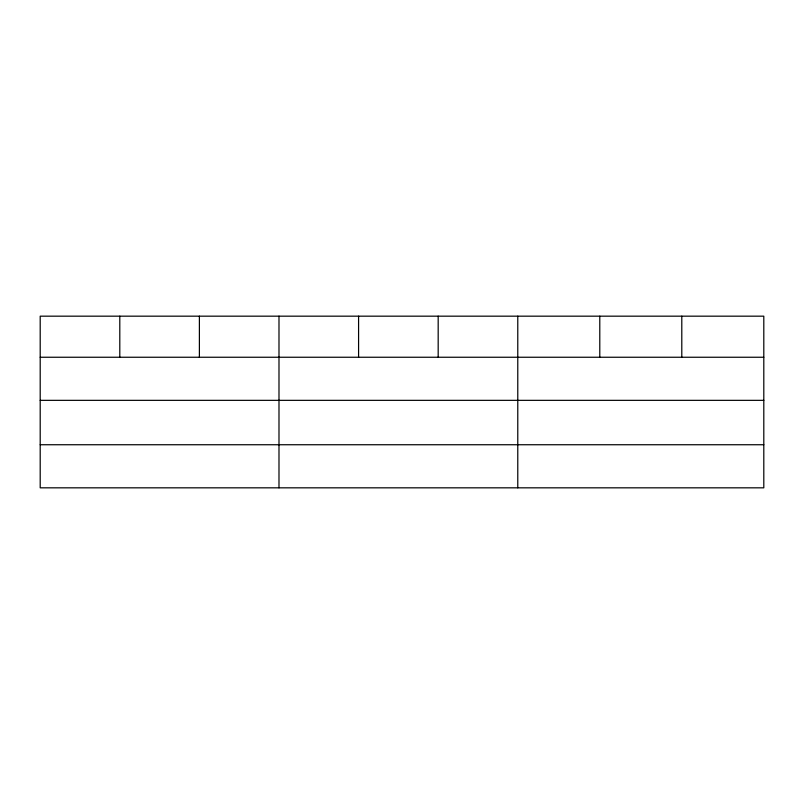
<?xml version="1.0" encoding="UTF-8"?>
<svg xmlns="http://www.w3.org/2000/svg" width="804" height="804" viewBox="0 0 804 804"><rect width="100%" height="100%" fill="white"/><g stroke="black" fill="none" stroke-linecap="round" stroke-linejoin="round"><path stroke-width="1.21" d="M763.8 400.342L763.8 316.173L40.2 316.173L40.2 487.827L763.8 487.827L763.8 400.342L40.2 400.342M40.2 357.247L763.8 357.247M40.2 444.743L763.8 444.743M681.792 316.173L681.792 357.247M599.784 316.173L599.784 357.247M517.776 316.173L517.776 487.827M438.18 316.173L438.18 357.247M358.584 316.173L358.584 357.247M278.988 316.173L278.988 487.827M199.392 316.173L199.392 357.247M119.796 316.173L119.796 357.247"/></g></svg>
